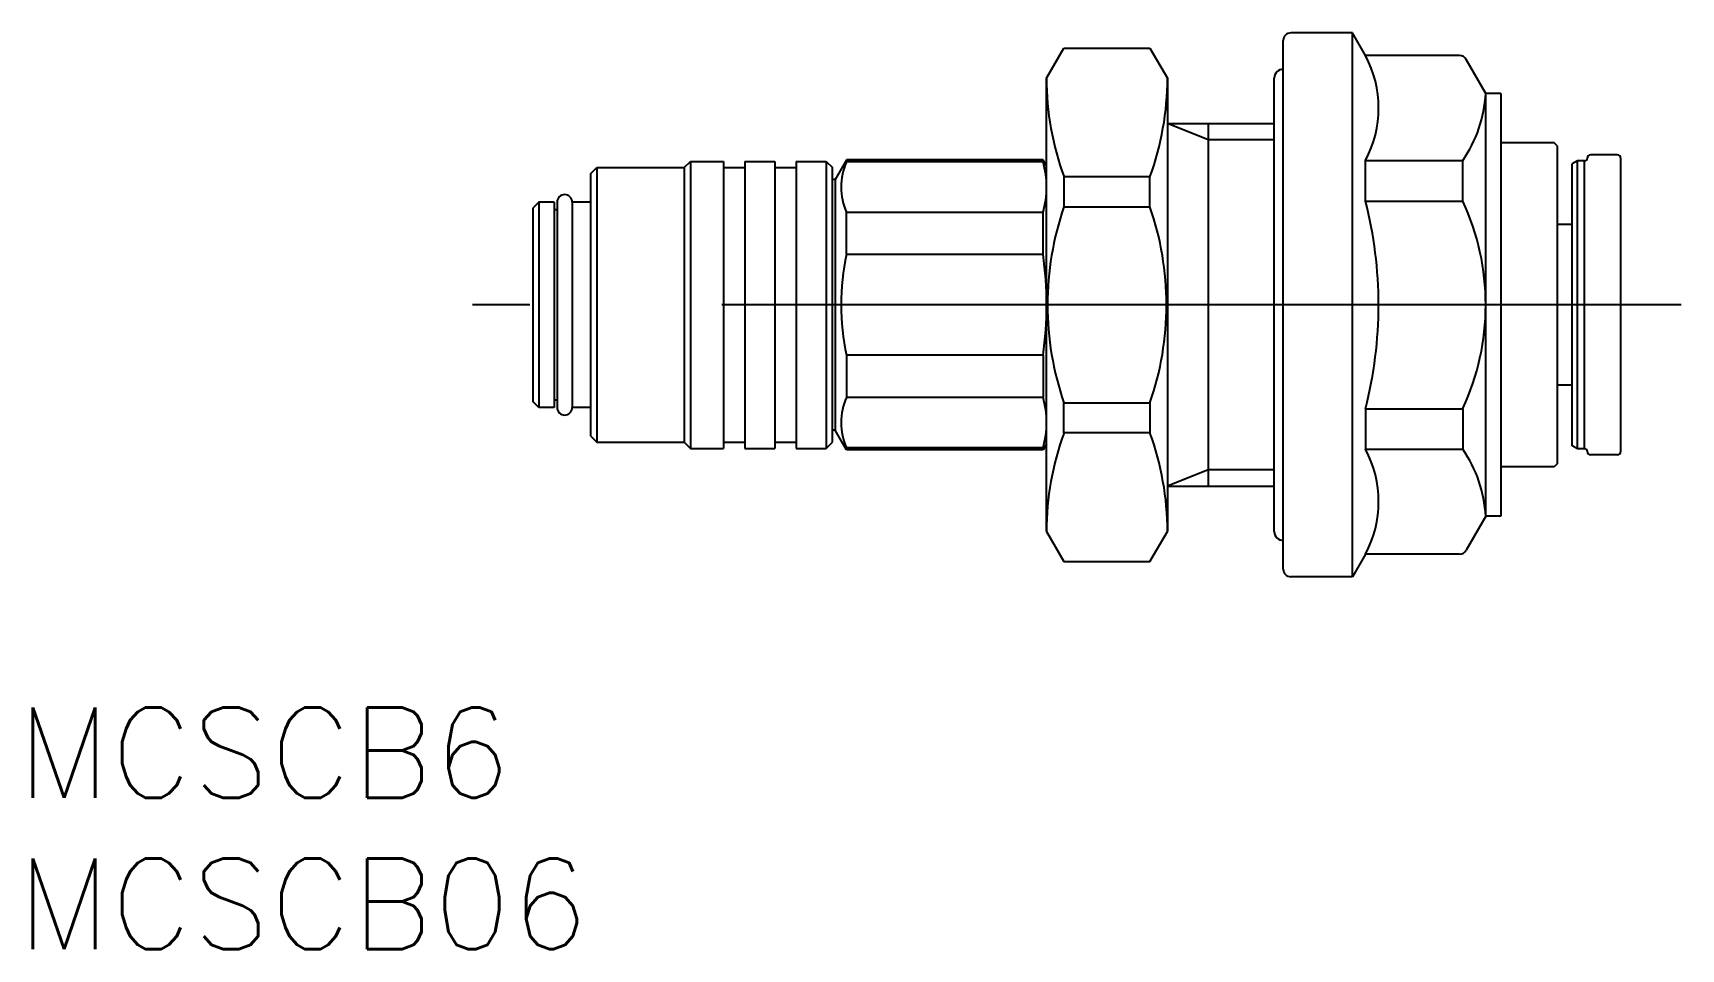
# Model space of a CAD drawing. Extents: x -52.5 to 2, y -21.3 to 9.
import ezdxf

# ---------------------------------------------------------------- set-up
doc = ezdxf.new("R2010")
doc.units = 0
doc.linetypes.add('CENTER', pattern=[50.8, 31.75, -6.35, 6.35, -6.35])
doc.layers.get('0').update_dxf_attribs({"linetype": 'CONTINUOUS'})
doc.layers.add('CENTER', color=1, linetype='CENTER')
doc.styles.get("Standard").update_dxf_attribs({"font": 'txt.shx', "height": 3, "bigfont": 'bigfont.shx'})

msp = doc.modelspace()

# ---------------------------------------------------------------- linework, layer by layer
at = {"color": 7, "linetype": 'CONTINUOUS'}
for p, q in [((-11.164, -8.75), (-11.164, 8.75)), ((-8.877, 9), (-10.914, 9)), ((-8.877, -9), (-8.877, 9)), ((-8.444, 8.25), (-8.877, 9)), ((-19, 7.5), (-18.423, 8.5)), ((-18.423, 8.5), (-15.577, 8.5)), ((-15.577, 8.5), (-15, 7.5)), ((-5.33, 8.25), (-8.444, 8.25)), ((-4.464, 7), (-5.113, 8.125)), ((-19, -7.5), (-19, 7.5)), ((-15, 7.5), (-15, -7.5)), ((-11.464, -7.5), (-11.464, 7.5)), ((-4.464, -7), (-4.464, 7)), ((-3.964, 7), (-4.464, 7)), ((-3.964, 7), (-3.964, -7)), ((-15, 6), (-11.464, 6)), ((-13.646, 6), (-13.646, -6)), ((-2.2, 5.363), (-3.964, 5.363)), ((-2.1, 5.263), (-2.2, 5.363)), ((-2.1, 5.263), (-2.1, -5.263)), ((-0.1, 4.964), (-1, 4.964)), ((-34.089, 4.35), (-33.889, 4.55)), ((-33.889, 4.55), (-33.889, -4.55)), ((-33.889, 4.55), (-30.989, 4.55)), ((-30.989, 4.55), (-30.789, 4.75)), ((-30.989, 4.55), (-30.989, -4.55)), ((-30.789, 4.75), (-30.789, -4.75)), ((-30.789, 4.75), (-29.689, 4.75)), ((-29.689, 4.75), (-29.689, -4.75)), ((-29.689, 4.55), (-28.989, 4.55)), ((-28.989, 4.75), (-27.989, 4.75)), ((-28.989, 4.75), (-28.989, -4.75)), ((-27.989, 4.75), (-27.989, -4.75)), ((-27.989, 4.55), (-27.289, 4.55)), ((-27.289, 4.75), (-27.289, -4.75)), ((-27.289, 4.75), (-26.289, 4.75)), ((-26.289, 4.75), (-26.289, -4.75)), ((-26.289, 4.75), (-26.089, 4.55)), ((-26.089, -4.55), (-26.089, 4.55)), ((-25.625, 4.8), (-26, 4.15)), ((-19.115, 4.8), (-25.625, 4.8)), ((-25.625, 4.732), (-25.625, 4.8)), ((-19.115, 4.732), (-25.625, 4.732)), ((-19, 4.6), (-19.115, 4.8)), ((-19.115, 4.732), (-19.115, 4.8)), ((-8.444, 4.777), (-5.224, 4.777)), ((-8.444, 3.437), (-8.444, 4.777)), ((-5.224, 3.437), (-5.224, 4.777)), ((-1.427, 4.763), (-1.6, 4.663)), ((-1.6, -4.663), (-1.6, 4.663)), ((-1.427, -4.763), (-1.427, 4.763)), ((-1.2, 4.763), (-1.427, 4.763)), ((-1.2, -4.763), (-1.2, 4.763)), ((0, 4.863), (0, -4.864)), ((-34.089, -4.35), (-34.089, 4.35)), ((-26, 4.15), (-26.089, 4.15)), ((-26, 4.15), (-26, -4.15)), ((-15.577, 4.24), (-18.423, 4.24)), ((-18.423, 4.24), (-18.423, 3.243)), ((-15.577, 3.243), (-15.577, 4.24)), ((-35.8, 3.4), (-36, 3.2)), ((-35.8, 3.4), (-35.8, -3.4)), ((-35.3, 3.4), (-35.8, 3.4)), ((-35.3, 3.4), (-35.3, -3.4)), ((-35.2, 3.4), (-35.2, -3.4)), ((-34.7, 3.4), (-34.7, -3.4)), ((-34.089, 3.4), (-34.7, 3.4)), ((-8.444, 3.437), (-5.224, 3.437)), ((-36, 3.2), (-36, -3.2)), ((-35.2, 3.15), (-35.3, 3.15)), ((-25.625, 1.67), (-25.625, 3.062)), ((-19.115, 3.062), (-25.625, 3.062)), ((-19.115, 1.67), (-19.115, 3.062)), ((-18.423, 3.243), (-15.577, 3.243)), ((-1.6, 2.664), (-2.1, 2.664)), ((-19.115, 1.67), (-25.625, 1.67)), ((-19.115, -1.67), (-25.625, -1.67)), ((-25.625, -1.67), (-25.625, -3.062)), ((-19.115, -1.67), (-19.115, -3.062)), ((-1.6, -2.664), (-2.1, -2.664)), ((-1.6, -4.663), (-1.6, -2.664)), ((-35.8, -3.4), (-36, -3.2)), ((-35.2, -3.15), (-35.3, -3.15)), ((-19.115, -3.062), (-25.625, -3.062)), ((-18.423, -3.243), (-15.577, -3.243)), ((-18.423, -4.24), (-18.423, -3.243)), ((-15.577, -3.243), (-15.577, -4.24)), ((-35.3, -3.4), (-35.8, -3.4)), ((-34.089, -3.4), (-34.7, -3.4)), ((-8.444, -3.437), (-5.224, -3.437)), ((-8.444, -3.437), (-8.444, -4.777)), ((-5.224, -3.437), (-5.224, -4.777)), ((-34.089, -4.35), (-33.889, -4.55)), ((-26, -4.15), (-26.089, -4.15)), ((-25.625, -4.8), (-26, -4.15)), ((-15.577, -4.24), (-18.423, -4.24)), ((-33.889, -4.55), (-30.989, -4.55)), ((-30.989, -4.55), (-30.789, -4.75)), ((-30.789, -4.75), (-29.689, -4.75)), ((-29.689, -4.55), (-28.989, -4.55)), ((-28.989, -4.75), (-27.989, -4.75)), ((-27.989, -4.55), (-27.289, -4.55)), ((-27.289, -4.75), (-26.289, -4.75)), ((-26.289, -4.75), (-26.089, -4.55)), ((-19.115, -4.732), (-25.625, -4.732)), ((-25.625, -4.732), (-25.625, -4.8)), ((-19.115, -4.8), (-25.625, -4.8)), ((-19, -4.6), (-19.115, -4.8)), ((-19.115, -4.732), (-19.115, -4.8)), ((-8.444, -4.777), (-5.224, -4.777)), ((-1.427, -4.763), (-1.6, -4.663)), ((-1.2, -4.763), (-1.427, -4.763)), ((-2.2, -5.363), (-3.964, -5.363)), ((-2.1, -5.263), (-2.2, -5.363)), ((-0.1, -4.964), (-1, -4.964)), ((-15, -6), (-11.464, -6)), ((-4.464, -7), (-5.113, -8.125)), ((-3.964, -7), (-4.464, -7)), ((-19, -7.5), (-18.423, -8.5)), ((-15.577, -8.5), (-15, -7.5)), ((-18.423, -8.5), (-15.577, -8.5)), ((-8.444, -8.25), (-8.877, -9)), ((-5.33, -8.25), (-8.444, -8.25)), ((-8.877, -9), (-10.914, -9))]:
    msp.add_line(p, q, dxfattribs=at)
at = {"color": 3, "linetype": 'CONTINUOUS'}
for p, q in [((-13.646, 5.459), (-15, 6)), ((-11.464, 5.459), (-13.646, 5.459)), ((-13.646, -5.458), (-15, -6)), ((-11.464, -5.458), (-13.646, -5.458))]:
    msp.add_line(p, q, dxfattribs=at)
at = {"color": 7, "linetype": 'CONTINUOUS'}
for centre, radius, start, end in [((-10.914, 8.75), 0.25, 90, 180), ((-11.682, 6.513), 3.674, 331.7954, 28.2046), ((-5.33, 8), 0.25, 30, 90), ((-11.164, 7.5), 0.3, 90, 180), ((-9.625, 7.479), 9.375, 179.8722, 200.2132), ((-24.538, 7.508), 9.538, 339.9623, 359.9523), ((-8.837, 7.254), 4.381, 325.5665, 356.6792), ((-1, 4.863), 0.1, 90, 180), ((-0.1, 4.863), 0.1, 360, 90), ((-23.698, 3.897), 2.1, 156.567, 203.433), ((-22.078, 3.897), 3.078, 344.2564, 15.7436), ((-1.2, 4.863), 0.1, 270, 360), ((-34.95, 3.4), 0.25, 0, 180), ((-21.867, 0), 13.856, 345.6385, 14.3615), ((-12.613, 0), 8.149, 335.0554, 24.9446), ((-9.064, 0), 9.905, 160.8902, 199.1098), ((-24.936, 0), 9.905, 340.8902, 19.1098), ((-17.657, 0), 8.141, 168.1597, 180), ((-31.139, 0), 12.139, 352.0909, 7.9091), ((-17.657, 0), 8.141, 180, 191.8403), ((-23.698, -3.897), 2.1, 156.567, 203.433), ((-22.078, -3.897), 3.078, 344.2564, 15.7436), ((-34.95, -3.4), 0.25, 180, 0), ((-9.625, -7.479), 9.375, 159.7868, 180.1278), ((-24.538, -7.508), 9.538, 0.0477, 20.0377), ((-11.682, -6.513), 3.674, 331.7954, 28.2046), ((-8.837, -7.254), 4.381, 3.3208, 34.4335), ((-1.2, -4.864), 0.1, 0, 90), ((-1, -4.864), 0.1, 180, 270), ((-0.1, -4.864), 0.1, 270, 0), ((-11.164, -7.5), 0.3, 180, 270), ((-5.33, -8), 0.25, 270, 330), ((-10.914, -8.75), 0.25, 180, 270)]:
    msp.add_arc(centre, radius, start, end, dxfattribs=at)
at = {"layer": 'CENTER', "color": 1, "linetype": 'CENTER'}
msp.add_line((2, 0), (-38, 0), dxfattribs=at)

# ---------------------------------------------------------------- texts
at = {"color": 7, "linetype": 'CONTINUOUS'}
for s, p in [('MCSCB6', (-53.062, -16.324)), ('MCSCB06', (-53.062, -21.324))]:
    msp.add_text(s, height=3, dxfattribs=at).set_placement(p)

doc.saveas('drawing.dxf')
